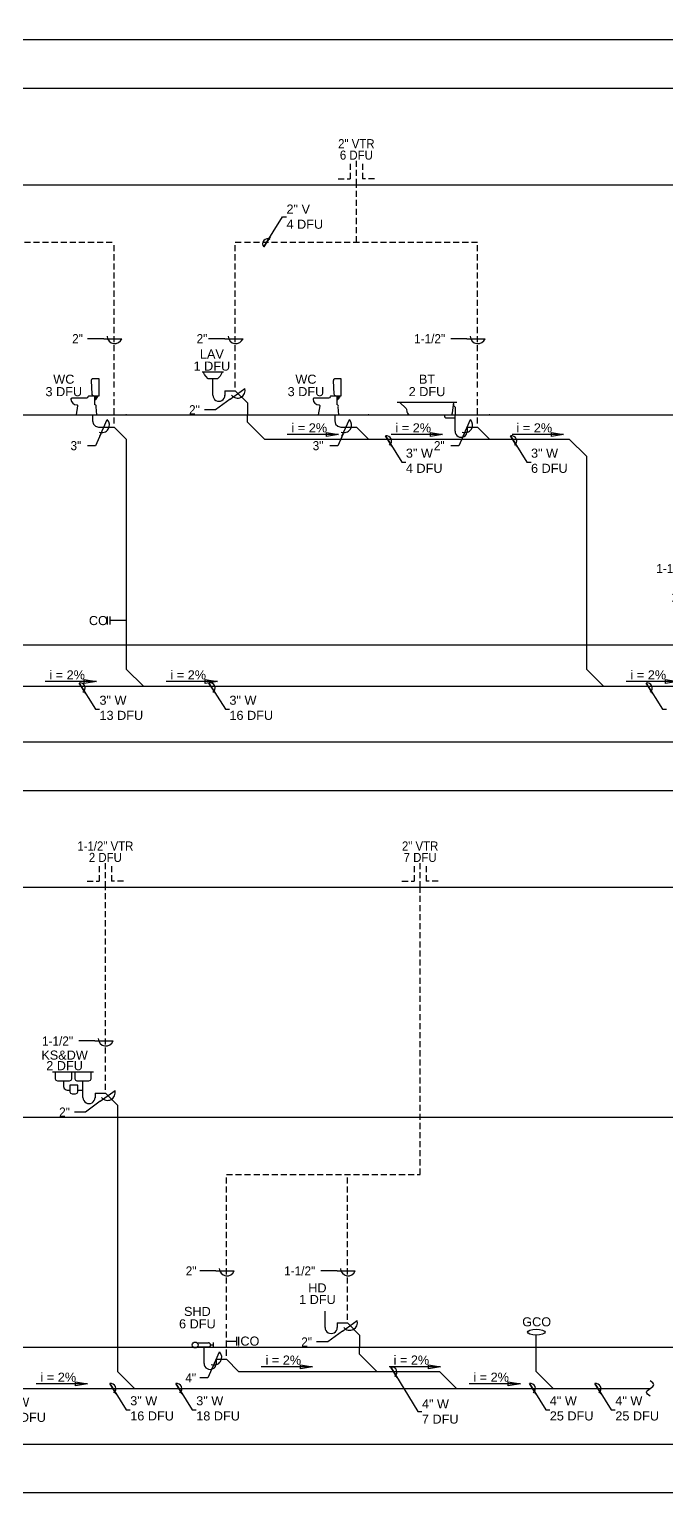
# Model space of a CAD drawing. Extents: x -1750 to 6031, y -1833 to 2182.
# Drawn here: x 5092 to 5408, y 251 to 976 of the extents above; entities that cross this region are included whole.
import ezdxf
from ezdxf.enums import TextEntityAlignment as Align

# ---------------------------------------------------------------- set-up
doc = ezdxf.new("R2010")
doc.units = 0
doc.header["$LTSCALE"] = 24
doc.header["$MEASUREMENT"] = 0
doc.linetypes.add('Vent', pattern=[0.1875, 0.125, -0.0625])
doc.layers.get('0').update_dxf_attribs({"color": 8})
for name, color, linetype in [('DIAGRAM_LEVEL', 1, 'Continuous'), ('GEC_BORDER', 2, 'Continuous'), ('PLUM-4TEXT', 2, 'Continuous'), ('PLUM-DIM-WV', 1, 'Continuous'), ('PLUM-DIM-WV-TEXT', 2, 'Continuous'), ('PLUM-EQUIP', 5, 'Continuous'), ('PLUM-TEXT', 2, 'Continuous'), ('PLUM-VENT', 5, 'Vent'), ('PLUM-WASTE_ABOVE', 4, 'Plum-Waste_Above'), ('PLUM-WASTE_BELOW', 6, 'Plum-Waste_Below')]:
    doc.layers.add(name, color=color, linetype=linetype)
doc.layers.add('GEC_NO PLOT', color=7, linetype='Continuous', plot=False)
doc.layers.add('GEC_VIEWPORT', color=7, linetype='Continuous', plot=False)
doc.styles.add('A2', font='arial.ttf', dxfattribs={"height": 4.5})
doc.styles.add('ARC-TEXT', font='arial.ttf', dxfattribs={"width": 1.00018, "height": 4.5})
doc.styles.get("Standard").update_dxf_attribs({"font": 'arial.ttf'})
doc.linetypes.add('Plum-Waste_Above', pattern='A,1,[1,GEC_FlowArrow.shx,S=0.09375,R=0,X=0,Y=0],1', length=2)
doc.linetypes.add('Plum-Waste_Below', pattern='A,0.25,-0.125,0.25,-0.125,0.25,[1,GEC_FlowArrow.shx,S=0.09375,R=0,X=0,Y=0],-0.25,0.25,-0.125,0.25,-0.125', length=2)
doc.dimstyles.new('Standard1', dxfattribs={"dimscale": 24, "dimtxt": 4.5, "dimasz": 0.25, "dimexe": 0.18, "dimexo": 0.0625, "dimgap": 2, "dimtad": 0, "dimtih": 1, "dimtoh": 1, "dimdec": 8, "dimzin": 0, "dimdsep": 46, "dimlunit": 4, "dimtxsty": 'Standard', "dimcen": 0.08984375, "dimclre": 256, "dimadec": 0, "dimazin": 0, "dimtfac": 1, "dimtdec": 8, "dimtofl": 0, "dimtmove": 0, "dimatfit": 3, "dimldrblk": 'CLOSEDBLANK', "dimfxl": 1, "dimtolj": 1, "dimtzin": 0, "dimarcsym": 0})
doc.dimstyles.new('Standard2', dxfattribs={"dimscale": 24, "dimtxt": 0.18, "dimasz": 0.25, "dimexe": 0.18, "dimexo": 0.0625, "dimgap": 0.09, "dimtad": 0, "dimtih": 1, "dimtoh": 1, "dimdec": 4, "dimzin": 0, "dimdsep": 46, "dimlunit": 4, "dimtxsty": 'Standard', "dimcen": 0.08984375, "dimadec": 0, "dimazin": 0, "dimtfac": 1, "dimtdec": 4, "dimtofl": 0, "dimtmove": 0, "dimatfit": 3, "dimldrblk": 'loop', "dimfxl": 1, "dimfrac": 2, "dimtolj": 1, "dimtzin": 0, "dimarcsym": 0})

# ---------------------------------------------------------------- blocks, each defined once
blk = doc.blocks.new('*U159')
at = {"layer": 'GEC_VIEWPORT'}
blk.add_point((0, -2.019906464312271e-11), dxfattribs=at)
at = {"layer": 'PLUM-DIM-WV'}
for p, q in [((-11.16755350897733, 37.77876311706925), (-19.21620817043883, 37.77876311706924)), ((-8.497413266199601, 7.874834510935418), (-15.81144409115223, 2.56405058301991)), ((-15.81144409115223, 2.56405058301991), (-21.28201359320531, 2.56405058301991))]:
    blk.add_line(p, q, dxfattribs=at)
for points in [[(-11.16755350897733, 37.77876311706925), (-2.167553508977335, 37.77876311706925, -0.9999999999999999)], [(-8.497413266199601, 7.874834510935418), (-1.214759407170163, 13.16283534013016, -0.9999999999999999)]]:
    blk.add_lwpolyline(points, format="xyb", dxfattribs=at)
for centre, start, end in [((-5.724667734978311, 39.10243132057403), 182.4038921094597, 339.5888322536474), ((-4.870847207470774, 12.14392360387419), 218.3876328478892, 15.57257299207597)]:
    blk.add_arc(centre, 3.79541290636327, start, end, dxfattribs=at)
at = {"layer": 'PLUM-EQUIP'}
blk.add_line((-11.93860421671147, 22.3042035125122), (-32.14977783775718, 22.3042035125122), dxfattribs=at)
for points in [[(-22.85675888330799, 22.3042035125122), (-22.85675888330799, 18.92920351251527), (-23.18626375447286, 18.13370838368117), (-23.98175888330697, 17.8042035125163), (-29.60675888330185, 17.8042035125163), (-30.40225401213596, 18.13370838368117), (-30.73175888330083, 18.92920351251527), (-30.73175888330083, 22.3042035125122)], [(-13.1523630029377, 22.3042035125122), (-13.1523630029377, 18.92920351251527), (-13.48186787410258, 18.13370838368117), (-14.27736300293668, 17.8042035125163), (-19.90236300293157, 17.8042035125163), (-20.69785813176567, 18.13370838368117), (-21.02736300293054, 18.92920351251527), (-21.02736300293054, 22.3042035125122)], [(-26.79425888330441, 17.8042035125163), (-26.79425888330441, 15.60196377214915), (-26.75751498892403, 15.19699783415279), (-26.60809041309955, 14.70580562950727), (-26.35434743774415, 14.26552094692748), (-25.95723287458395, 13.85096277272975), (-25.4983753860372, 13.56427839427237), (-24.92907809896607, 13.38511597149675), (-24.75499494980937, 13.36185433056507), (-23.56759891125505, 13.36185433056507)], [(-19.63009891125863, 15.83267808712356), (-23.56759891125492, 15.83267808712369), (-23.56759891125505, 12.65930435309949), (-23.23809404009017, 11.86380922426538), (-22.44259891125607, 11.53430435310051), (-20.7550989112576, 11.53430435310051), (-19.9596037824235, 11.86380922426538), (-19.63009891125863, 12.65930435309949), (-19.6300989112585, 15.83267808712356)]]:
    blk.add_lwpolyline(points, dxfattribs=at)
at = {"layer": 'PLUM-VENT'}
blk.add_line((-5.99989047395519, 13.57920630026726), (-5.999890473953521, 113.9309608641669), dxfattribs=at)
at = {"layer": 'PLUM-WASTE_ABOVE'}
for p, q in [((-17.08986300293412, 9.747990883292719), (-17.08986300293412, 17.8042035125163)), ((-19.63009891125863, 13.35196377214915), (-17.08986300293412, 13.35196377214915)), ((-11.09137036923954, 11.99999999997628), (-6, 11.99999999997997)), ((-11.09137036923954, 11.99999999997127), (-11.09059433762656, 9.682765178763962)), ((0, 5.999999999979966), (-6, 11.99999999997997)), ((0, 5.999999999979966), (0, 4.297673328323981e-13))]:
    blk.add_line(p, q, dxfattribs=at)
blk.add_arc((-14.08986317116529, 9.74899556576796), 3, 180.0191881000215, 0.01918810002152497, dxfattribs=at)
at = {"layer": 'PLUM-DIM-WV-TEXT', "color": 2, "style": 'ARC-TEXT', "width": 0.9304000000000001}
for s, p in [('1-1/2"', (-37.38667856607324, 37.77876311706925)), ('2"', (-28.90837375691612, 2.564050583019912))]:
    blk.add_text(s, height=4.5, dxfattribs=at).set_placement(p, align=Align.MIDDLE_LEFT)
at = {"layer": 'PLUM-DIM-WV-TEXT', "char_height": 4.500000000000003, "attachment_point": 5, "rotation": 359.99999999784364, "style": 'A2'}
for s, insert, width in [('KS&DW', (-26.21054476703864, 30.75921181435635), 23.34670857186565), ('2 DFU', (-26.21054476703864, 25.51046233404654), 24.18116758898623)]:
    blk.add_mtext(s, dxfattribs=dict(at, insert=insert, width=width))
blk = doc.blocks.new('*U80')
at = {"layer": 'PLUM-VENT'}
for p, q in [((-2.99991202012211, 10.50004142499131), (-3.000015582753349, 3.000041425858967)), ((0, 0), (0, 12.06539770502866)), ((3.000130734572394, 10.49995857429587), (3.000027171941156, 2.999958575162168)), ((-8.99997282743675, 3.000081520174376), (-2.999972827554757, 3.00004142526825)), ((8.99999866797043, 2.999875725383504), (2.999998668604121, 2.999972827221541))]:
    blk.add_line(p, q, dxfattribs=at)
at = {"layer": 'PLUM-TEXT', "style": 'A2', "width": 0.9}
blk.add_text('1-1/2" VTR', height=4.5, dxfattribs=at).set_placement((0, 16.86539770502866), align=Align.BOTTOM_CENTER)
blk.add_attdef('DFU', text='', height=4.5, dxfattribs=at).set_placement((-1.562950365961521e-16, 11.21456715423926), align=Align.BOTTOM_CENTER)
blk = doc.blocks.new('*U157')
at = {"layer": 'GEC_VIEWPORT'}
blk.add_point((0, -2.019906464312271e-11), dxfattribs=at)
at = {"layer": 'PLUM-DIM-WV'}
for p, q in [((-11.16755350897733, 37.77876311706925), (-19.21620817043883, 37.77876311706924)), ((-12.60593410927987, -9.315804538476874), (-15.24563866840212, -15.24015292947822)), ((-15.24563866840212, -15.24015292947822), (-19.2162081704552, -15.24015292947822))]:
    blk.add_line(p, q, dxfattribs=at)
for points in [[(-11.16755350897733, 37.77876311706925), (-2.167553508977335, 37.77876311706925, -0.9999999999999999)], [(-13.13563459163968, -10.50462326045705), (-9.472671757348774, -2.283753277626504, -0.9999999999999999)]]:
    blk.add_lwpolyline(points, format="xyb", dxfattribs=at)
for centre, radius, start, end in [((-5.724667734978311, 39.10243132057403), 3.79541290636327, 182.4038921094597, 339.5888322536474), ((-12.12948080274749, -4.994200625588593), 3.795412906363269, 248.3876328478892, 45.57257299207601)]:
    blk.add_arc(centre, radius, start, end, dxfattribs=at)
at = {"layer": 'PLUM-EQUIP'}
for points in [[(-20.5199294542203, 2.15286651904646), (-14.91987943922877, 2.15286651904646)], [(-14.91987943922877, 4.310624207942524e-13), (-20.5199294542203, 4.316574744335525e-13)], [(-13.84344617970575, 1.076433259523446), (-12.33939777233692, 1.076433259523446)], [(-12.33939777233692, -0.1996636518644212), (-12.33939777233692, 2.352530170911313)]]:
    blk.add_lwpolyline(points, dxfattribs=at)
blk.add_circle((-21.49671754881436, 1.076433259523446), 1.453555483615278, dxfattribs=at)
blk.add_arc((-14.91987943922877, 1.076433259523446), 1.076433259523014, 270, 90.00000000000001, dxfattribs=at)
at = {"layer": 'PLUM-VENT'}
for p, q in [((-5.99989047395519, 13.57920630026726), (-5.999890473953992, 85.57920630026726)), ((-6.000000000001144, -4.224997212248606), (-5.999909055353881, 11.32920630026726))]:
    blk.add_line(p, q, dxfattribs=at)
at = {"layer": 'PLUM-WASTE_ABOVE'}
for p, q in [((-17.08986300293412, -8.05621262922315), (-17.08986300293412, 4.297673328323981e-13)), ((-5.99995775580507, 2.999999999990203), (-1.080798042079977, 2.999999999990203)), ((-1.080798042079977, 5.190460081300651), (-1.080798042079977, 0.8095399186797553)), ((-0.08124328638993461, 5.190460081300651), (-0.08124328638993461, 0.8095399186797553)), ((-11.09137036923954, -6.000000000023889), (-6, -6.000000000020199)), ((-11.09137036923954, -6.000000000028896), (-11.09059433762656, -8.317234821236204)), ((0, -12.0000000000202), (-6, -6.000000000020199))]:
    blk.add_line(p, q, dxfattribs=at)
blk.add_arc((-14.08986317116529, -8.05520794674791), 3, 180.0191881000215, 0.01918810002152497, dxfattribs=at)
at = {"layer": 'PLUM-DIM-WV-TEXT', "color": 2, "style": 'ARC-TEXT', "width": 0.9304000000000001}
blk.add_text('2"', height=4.5, dxfattribs=at).set_placement((-26.17247137065112, 37.77876311706925), align=Align.MIDDLE_LEFT)
at = {"layer": 'PLUM-DIM-WV-TEXT', "style": 'A2'}
blk.add_text('CO', height=4.5, dxfattribs=at).set_placement((0.9183114692999209, 2.999999999990206), align=Align.MIDDLE_LEFT)
at = {"layer": 'PLUM-DIM-WV-TEXT', "color": 2, "style": 'ARC-TEXT', "width": 0.9304000000000001}
blk.add_text('4"', height=4.5, dxfattribs=at).set_placement((-21.04467563272778, -15.24015292947822), align=Align.MIDDLE_RIGHT)
at = {"layer": 'PLUM-DIM-WV-TEXT', "char_height": 4.500000000000003, "attachment_point": 5, "rotation": 2.1563792185759575e-09, "style": 'A2'}
for s, insert, width in [('SHD', (-20.4000725218384, 17.66755953346305), 10.27945321553853), ('6 DFU', (-20.4000725218384, 11.5152266450825), 24.18116758898623)]:
    blk.add_mtext(s, dxfattribs=dict(at, insert=insert, width=width))
blk = doc.blocks.new('*U156')
at = {"layer": 'GEC_VIEWPORT'}
blk.add_point((0, -2.019906464312271e-11), dxfattribs=at)
at = {"layer": 'PLUM-DIM-WV'}
for p, q in [((-11.16755350897733, 37.77876311706925), (-19.21620817043883, 37.77876311706924)), ((-8.497413266199601, 7.874834510935418), (-15.81144409115223, 2.56405058301991)), ((-15.81144409115223, 2.56405058301991), (-21.28201359320531, 2.56405058301991))]:
    blk.add_line(p, q, dxfattribs=at)
for points in [[(-11.16755350897733, 37.77876311706925), (-2.167553508977335, 37.77876311706925, -0.9999999999999999)], [(-8.497413266199601, 7.874834510935418), (-1.214759407170163, 13.16283534013016, -0.9999999999999999)]]:
    blk.add_lwpolyline(points, format="xyb", dxfattribs=at)
for centre, start, end in [((-5.724667734978311, 39.10243132057403), 182.4038921094597, 339.5888322536474), ((-4.870847207470774, 12.14392360387419), 218.3876328478892, 15.57257299207597)]:
    blk.add_arc(centre, 3.79541290636327, start, end, dxfattribs=at)
at = {"layer": 'PLUM-VENT'}
blk.add_line((-5.99989047395519, 13.57920630026726), (-5.999890473953992, 85.57920630026726), dxfattribs=at)
at = {"layer": 'PLUM-WASTE_ABOVE'}
for p, q in [((-17.08986300293412, 9.747990883292719), (-17.08986300293412, 17.8042035125163)), ((-11.09137036923954, 11.99999999997628), (-6, 11.99999999997997)), ((-11.09137036923954, 11.99999999997127), (-11.09059433762656, 9.682765178763962)), ((0, 5.999999999979966), (-6, 11.99999999997997)), ((0, 5.999999999979966), (0, 4.297673328323981e-13))]:
    blk.add_line(p, q, dxfattribs=at)
blk.add_arc((-14.08986317116529, 9.74899556576796), 3, 180.0191881000215, 0.01918810002152497, dxfattribs=at)
at = {"layer": 'PLUM-DIM-WV-TEXT', "color": 2, "style": 'ARC-TEXT', "width": 0.9304000000000001}
for s, p in [('1-1/2"', (-37.38667856607324, 37.77876311706925)), ('2"', (-28.90837375691612, 2.564050583019912))]:
    blk.add_text(s, height=4.5, dxfattribs=at).set_placement(p, align=Align.MIDDLE_LEFT)
at = {"layer": 'PLUM-DIM-WV-TEXT', "char_height": 4.500000000000003, "attachment_point": 5, "rotation": 2.1563792185759575e-09, "style": 'A2'}
for s, insert, width in [('HD', (-20.90961311806932, 29.35164499827016), 10.27945321553853), ('1 DFU', (-20.90961311806932, 23.58890162682331), 23.69494818385072)]:
    blk.add_mtext(s, dxfattribs=dict(at, insert=insert, width=width))
blk = doc.blocks.new('*U79')
at = {"linetype": 'Continuous'}
blk.add_spline([(3.749996589146986, 5.116279421610306e-06), (1.874996589146984, -1.874994883720578), (-3.410853015133051e-06, 5.116279423275641e-06), (-1.875003410853015, 1.875005116279425), (-3.750003410853016, 5.116279424940975e-06)], degree=3, dxfattribs=at)
blk = doc.blocks.new('*U40')
at = {"layer": 'PLUM-VENT'}
for p, q in [((-2.99991202012211, 10.50004142499131), (-3.000015582753349, 3.000041425858967)), ((0, 0), (0, 12.06539770502866)), ((3.000130734572394, 10.49995857429587), (3.000027171941156, 2.999958575162168)), ((-8.99997282743675, 3.000081520174376), (-2.999972827554757, 3.00004142526825)), ((8.99999866797043, 2.999875725383504), (2.999998668604121, 2.999972827221541))]:
    blk.add_line(p, q, dxfattribs=at)
at = {"layer": 'PLUM-TEXT', "style": 'A2', "width": 0.9}
blk.add_text('2" VTR', height=4.5, dxfattribs=at).set_placement((0, 16.86539770502866), align=Align.BOTTOM_CENTER)
blk.add_attdef('DFU', text='', height=4.5, dxfattribs=at).set_placement((-1.562950365961521e-16, 11.21456715423926), align=Align.BOTTOM_CENTER)
blk = doc.blocks.new('*U150')
at = {"layer": 'GEC_VIEWPORT'}
blk.add_point((0, -2.019906464312271e-11), dxfattribs=at)
at = {"layer": 'PLUM-DIM-WV'}
for p, q in [((-11.16755350897733, 37.77876311706925), (-19.21620817043883, 37.77876311706924)), ((-12.60593410927987, -9.315804538476874), (-15.24563866840212, -15.24015292947822)), ((-15.24563866840212, -15.24015292947822), (-19.2162081704552, -15.24015292947822))]:
    blk.add_line(p, q, dxfattribs=at)
for points in [[(-11.16755350897733, 37.77876311706925), (-2.167553508977335, 37.77876311706925, -0.9999999999999999)], [(-13.13563459163968, -10.50462326045705), (-9.472671757348774, -2.283753277626504, -0.9999999999999999)]]:
    blk.add_lwpolyline(points, format="xyb", dxfattribs=at)
for centre, radius, start, end in [((-5.724667734978311, 39.10243132057403), 3.79541290636327, 182.4038921094597, 339.5888322536474), ((-12.12948080274749, -4.994200625588593), 3.795412906363269, 248.3876328478892, 45.57257299207601)]:
    blk.add_arc(centre, radius, start, end, dxfattribs=at)
at = {"layer": 'PLUM-EQUIP'}
for points in [[(-13.62055939616857, 18.1160271601444), (-13.62056525605681, 9.36333988051442), (-15.93298727547455, 9.36333988051442), (-16.6370111571768, 9.646128733118164), (-16.94980092033825, 10.3373462895332), (-17.23974505589723, 17.09827280561868), (-17.23051109031121, 17.23505932267798), (-17.20230607510479, 17.37177910203363), (-17.14168643377451, 17.53414398607904), (-17.07380082552413, 17.65526781326892), (-16.98767630877637, 17.76875731458912), (-16.89141143759412, 17.86488861818154), (-16.74281937294234, 17.97266483498882), (-16.61795934226063, 18.03584027603799), (-16.47973741259608, 18.08284914039891), (-16.36299731933877, 18.10621182155458), (-16.22199070977422, 18.1160271601444), (-13.62056525605681, 18.11212279562776)], [(-14.37297994465837, 9.36333988051442), (-14.37297994465837, 8.696656239561353), (-15.18718341253089, 8.696656239561353), (-15.18718341253089, 9.36333988051442)]]:
    blk.add_lwpolyline(points, dxfattribs=at)
blk.add_lwpolyline([(-24.54190051231978, 4.980345168853066, -0.4495072712749524), (-24.15739461371822, 4.508155100274141), (-24.8917954756738, -2.003386345705849e-11), (-14.64755003479297, -2.003386345705849e-11), (-15.00100296589721, 4.064316566932607, 0.5266608892495283), (-15.41126036927903, 4.993894783131768), (-15.58503534726003, 4.993894783131768), (-15.58503534726003, 9.301491438108062), (-18.48895216470885, 9.301491438108062, 0.2679491952015449), (-19.01779282766779, 8.996165137655826), (-19.27588498659975, 8.549136412641733), (-19.80472564955903, 8.243810112189497), (-27.06584927206484, 8.243810112189497, 0.4539237538927344), (-27.46932040525587, 7.782460185145656), (-27.46932039483818, 7.782460170790589, 0.3728481047816049)], format="xyb", close=True, dxfattribs=at)
blk.add_lwpolyline([(-13.6336959177595, 9.36333988051442), (-15.93298727547437, 9.36333988051442, -0.4016750851122112), (-16.94980092884532, 10.33734629648282)], format="xyb", dxfattribs=at)
for radius in [0.5088771674203487, 1.119529768324767]:
    blk.add_arc((-15.59428514646697, 8.696656239561353), radius, 270, 7.016709298534877e-15, dxfattribs=at)
blk.add_point((-15.08540797904652, 8.696656239561353), dxfattribs=at)
at = {"layer": 'PLUM-VENT'}
for p, q in [((-5.99989047395519, 13.57920630026726), (-5.999890473953992, 85.57920630026724)), ((-6.000000000001144, -4.224997212248606), (-5.999909055353881, 11.32920630026726))]:
    blk.add_line(p, q, dxfattribs=at)
at = {"layer": 'PLUM-WASTE_ABOVE'}
for p in [(-11.09137036923954, -6.000000000023889), (0, -12.0000000000202)]:
    blk.add_line(p, (-6, -6.000000000020199), dxfattribs=at)
blk.add_lwpolyline([(-16.72396394738462, -0.1957964874803632), (-16.72396394738462, -3.00000000002761), (-16.32129804806596, -4.501284639740659), (-15.22261442157384, -5.598854893285916), (-13.72396394738462, -6.000000000027609), (-11.09137036923954, -6.000000000023889)], dxfattribs=at)
at = {"layer": 'PLUM-DIM-WV-TEXT', "color": 2, "style": 'ARC-TEXT', "width": 0.9304000000000001}
blk.add_text('2"', height=4.5, dxfattribs=at).set_placement((-26.84256833414964, 37.77876311706925), align=Align.MIDDLE_LEFT)
blk.add_text('3"', height=4.5, dxfattribs=at).set_placement((-22.322116398333, -15.24015292947822), align=Align.MIDDLE_RIGHT)
at = {"layer": 'PLUM-DIM-WV-TEXT', "char_height": 4.500000000000003, "attachment_point": 5, "rotation": 2.1563792185759575e-09, "style": 'A2'}
for s, insert, width in [('WC', (-30.97694455126747, 17.66755953346305), 10.27945321553853), ('3 DFU', (-30.97694455126747, 11.5152266450825), 24.18116758898623)]:
    blk.add_mtext(s, dxfattribs=dict(at, insert=insert, width=width))
blk = doc.blocks.new('*U147')
at = {"layer": 'GEC_VIEWPORT'}
blk.add_point((0, -2.019906464312271e-11), dxfattribs=at)
at = {"layer": 'PLUM-DIM-WV'}
for p, q in [((-11.16755350897733, 37.77876311706925), (-19.21620817043883, 37.77876311706924)), ((-12.60593410927987, -9.315804538476874), (-15.24563866840212, -15.24015292947822)), ((-15.24563866840212, -15.24015292947822), (-19.2162081704552, -15.24015292947822))]:
    blk.add_line(p, q, dxfattribs=at)
for points in [[(-11.16755350897733, 37.77876311706925), (-2.167553508977335, 37.77876311706925, -0.9999999999999999)], [(-13.13563459163968, -10.50462326045705), (-9.472671757348774, -2.283753277626504, -0.9999999999999999)]]:
    blk.add_lwpolyline(points, format="xyb", dxfattribs=at)
for centre, radius, start, end in [((-5.724667734978311, 39.10243132057403), 3.79541290636327, 182.4038921094597, 339.5888322536474), ((-12.12948080274749, -4.994200625588593), 3.795412906363269, 248.3876328478892, 45.57257299207601)]:
    blk.add_arc(centre, radius, start, end, dxfattribs=at)
at = {"layer": 'PLUM-EQUIP'}
blk.add_line((-16.1796779868048, 6.168108968619643), (-45.8182167204051, 6.168108968619643), dxfattribs=at)
blk.add_lwpolyline([(-44.4297501984046, 6.168108968619643), (-41.40340726152518, 3.351302132379809, -0.1193810784174686), (-41.18994622488511, 2.885319966940054), (-40.91375720667437, 1.463965523592529, 0.3664180528492816), (-39.04361639616453, -2.019906464312271e-11), (-19.42558460400484, -2.019906464312271e-11, 0.3865998766679972), (-18.34187309112515, 0.9851681894196903), (-17.74170282648483, 6.168108968619643)], format="xyb", dxfattribs=at)
at = {"layer": 'PLUM-VENT'}
for p, q in [((-5.99989047395519, 13.57920630026726), (-5.999890473953992, 85.57920630026724)), ((-6.000000000001144, -4.224997212248606), (-5.999909055353881, 11.32920630026726))]:
    blk.add_line(p, q, dxfattribs=at)
at = {"layer": 'PLUM-WASTE_ABOVE'}
for p, q in [((-17.90959760728263, 5.299190019625021), (-17.90920959147613, 4.140572609021367)), ((-17.90940359937938, 4.719881314323194), (-17.08986300293276, 3.900889455092534)), ((-17.08986300293276, 3.900889455092534), (-17.08986300293276, 4.297673328323981e-13)), ((-17.08986300293412, -8.05621262922315), (-17.08986300293412, 4.297673328323981e-13)), ((-21.00523430422249, -1.500000000020199), (-17.08986300293276, -1.500000000020372)), ((-11.09137036923954, -6.000000000023889), (-6, -6.000000000020199)), ((-11.09137036923954, -6.000000000028896), (-11.09059433762656, -8.317234821236204)), ((0, -12.0000000000202), (-6, -6.000000000020199))]:
    blk.add_line(p, q, dxfattribs=at)
for centre, radius, end in [((-21.00523430422249, -2.019906464312271e-11), 1.5, 270), ((-14.08986317116529, -8.05520794674791), 3, 0.01918810002152497)]:
    blk.add_arc(centre, radius, 180.0191881000215, end, dxfattribs=at)
at = {"layer": 'PLUM-DIM-WV-TEXT', "color": 2, "style": 'ARC-TEXT', "width": 0.9304000000000001}
blk.add_text('1-1/2"', height=4.5, dxfattribs=at).set_placement((-37.38667856607324, 37.77876311706925), align=Align.MIDDLE_LEFT)
blk.add_text('2"', height=4.5, dxfattribs=at).set_placement((-22.24786210092509, -15.24015292947822), align=Align.MIDDLE_RIGHT)
at = {"layer": 'PLUM-DIM-WV-TEXT', "char_height": 4.500000000000003, "attachment_point": 5, "rotation": 2.1563792185759575e-09, "style": 'A2'}
for s, insert, width in [('BT', (-30.97694455126748, 17.66755953346305), 10.27945321553853), ('2 DFU', (-30.97694455126748, 11.5152266450825), 24.18116758898623)]:
    blk.add_mtext(s, dxfattribs=dict(at, insert=insert, width=width))
blk = doc.blocks.new('*U75')
at = {"color": 4, "linetype": 'Continuous'}
for p, q in [((-9.25, -1.999999999999999), (-9.249999999999998, 2.000000000000001)), ((-7.999999999999998, -1.999999999999999), (-7.999999999999999, 2.000000000000001)), ((0, 0), (-7.999999999999998, 7.966394000823681e-16))]:
    blk.add_line(p, q, dxfattribs=at)
blk = doc.blocks.new('*U148')
at = {"layer": 'GEC_VIEWPORT'}
blk.add_point((0, -2.019906464312271e-11), dxfattribs=at)
at = {"layer": 'PLUM-DIM-WV'}
for p, q in [((-11.16755350897733, 37.77876311706925), (-19.21620817043883, 37.77876311706924)), ((-8.497413266199601, 7.874834510935418), (-15.81144409115223, 2.56405058301991)), ((-15.81144409115223, 2.56405058301991), (-21.28201359320531, 2.56405058301991))]:
    blk.add_line(p, q, dxfattribs=at)
for points in [[(-11.16755350897733, 37.77876311706925), (-2.167553508977335, 37.77876311706925, -0.9999999999999999)], [(-8.497413266199601, 7.874834510935418), (-1.214759407170163, 13.16283534013016, -0.9999999999999999)]]:
    blk.add_lwpolyline(points, format="xyb", dxfattribs=at)
for centre, start, end in [((-5.724667734978311, 39.10243132057403), 182.4038921094597, 339.5888322536474), ((-4.870847207470774, 12.14392360387419), 218.3876328478892, 15.57257299207597)]:
    blk.add_arc(centre, 3.79541290636327, start, end, dxfattribs=at)
at = {"layer": 'PLUM-VENT'}
blk.add_line((-5.99989047395519, 13.57920630026726), (-5.999890473951624, 227.8619217283339), dxfattribs=at)
at = {"layer": 'PLUM-WASTE_ABOVE'}
for p, q in [((-17.08986300293412, 9.747990883292719), (-17.08986300293412, 17.8042035125163)), ((-11.09137036923954, 11.99999999997628), (-6, 11.99999999997997)), ((-11.09137036923954, 11.99999999997127), (-11.09059433762656, 9.682765178763962)), ((0, 5.999999999979966), (-6, 11.99999999997997)), ((0, 5.999999999979966), (0, 4.297673328323981e-13))]:
    blk.add_line(p, q, dxfattribs=at)
blk.add_arc((-14.08986317116529, 9.74899556576796), 3, 180.0191881000215, 0.01918810002152497, dxfattribs=at)
at = {"layer": 'PLUM-DIM-WV-TEXT', "color": 2, "style": 'ARC-TEXT', "width": 0.9304000000000001}
for s, p in [('1-1/2"', (-37.38667856607324, 37.77876311706925)), ('2"', (-28.90837375691612, 2.564050583019912))]:
    blk.add_text(s, height=4.5, dxfattribs=at).set_placement(p, align=Align.MIDDLE_LEFT)
at = {"layer": 'PLUM-DIM-WV-TEXT', "char_height": 4.500000000000003, "attachment_point": 5, "rotation": 2.1563792185759575e-09, "style": 'A2'}
for s, insert, width in [('HD', (-20.90961311806932, 29.35164499827016), 10.27945321553853), ('1 DFU', (-20.90961311806932, 23.58890162682331), 23.69494818385072)]:
    blk.add_mtext(s, dxfattribs=dict(at, insert=insert, width=width))
blk = doc.blocks.new('loop')
at = {"color": 0}
blk.add_lwpolyline([(-1, 0), (0, 0, -0.9999999999999999)], format="xyb", dxfattribs=at)
blk.add_arc((-0.3952349140001159, 0.1470742448338775), 0.4217125451514744, 182.4038921094599, 339.5888322536482, dxfattribs=at)
blk = doc.blocks.new('Slope')
at = {"layer": 'PLUM-DIM-WV-TEXT', "insert": (2.147692779855788, 3.325908893436747), "char_height": 4.5, "width": 88.8578294813924, "attachment_point": 4, "style": 'A2'}
blk.add_mtext('i = 2%', dxfattribs=at)
at = {"layer": 'PLUM-4TEXT', "color": 1}
blk.add_leader([(25.44349005161348, 0), (0, 0)], dimstyle='Standard1', override={"dimgap": 2, "dimtad": 0}, dxfattribs=at)

msp = doc.modelspace()

# ---------------------------------------------------------------- linework, layer by layer
at = {"layer": 'DIAGRAM_LEVEL'}
for points in [[(4583.960289746563, 898.8973093730583), (5638.487881152421, 898.8973093730583)], [(4583.960289746563, 784.9663485088913), (5638.487881152421, 784.9663485088913)], [(4583.960289746563, 671.0353876447243), (5638.487881152421, 671.0353876447243)], [(4583.960289746563, 550.8973093730583), (5638.487881152421, 550.8973093730583)], [(4583.960289746563, 436.9663485088914), (5638.487881152421, 436.9663485088914)], [(4583.960289746563, 323.0353876447244), (5638.487881152421, 323.0353876447244)]]:
    msp.add_lwpolyline(points, dxfattribs=at)
at = {"layer": 'GEC_BORDER', "color": 5}
for p, q in [((4191.724085449492, 971.0353876447243), (6030.724085449492, 971.0353876447243)), ((4191.724085449492, 946.8973093730583), (6030.724085449492, 946.8973093730583)), ((4191.724085449492, 623.0353876447243), (6030.724085449492, 623.0353876447243)), ((4191.724085449492, 598.8973093730583), (6030.724085449492, 598.8973093730583)), ((4191.724085449492, 275.0353876447243), (6030.724085449492, 275.0353876447243))]:
    msp.add_line(p, q, dxfattribs=at)
at = {"layer": 'GEC_NO PLOT'}
msp.add_lwpolyline([(4191.724085449492, 1642.897309373058), (6030.724085449492, 1642.897309373058), (6030.724085449492, 250.8973093730583), (4191.724085449492, 250.8973093730583)], close=True, dxfattribs=at)
at = {"layer": 'GEC_VIEWPORT'}
for p in [(5200.059684544746, 784.9663485088297), (5260.059684544746, 784.9663485088297)]:
    msp.add_point(p, dxfattribs=at)
at = {"layer": 'PLUM-DIM-WV'}
for p, q in [((5188.892131035768, 822.7451116259192), (5180.843476374307, 822.7451116259192)), ((5191.562271278546, 792.8411830197854), (5184.248240453594, 787.5303990918699)), ((5184.248240453594, 787.5303990918699), (5178.777670951541, 787.5303990918699)), ((5244.814045876344, 769.7261955793717), (5240.843476374291, 769.7261955793717)), ((5247.453750435466, 775.6505439703731), (5244.814045876344, 769.7261955793717))]:
    msp.add_line(p, q, dxfattribs=at)
for points in [[(5188.892131035768, 822.7451116259192), (5197.892131035768, 822.7451116259192, -0.9999999999999999)], [(5191.562271278546, 792.8411830197854), (5198.844925137576, 798.1291838489801, -0.9999999999999999)], [(5246.924049953106, 774.4617252483929), (5250.587012787397, 782.6825952312236, -0.9999999999999999)]]:
    msp.add_lwpolyline(points, format="xyb", dxfattribs=at)
for centre, radius, start, end in [((5194.335016809768, 824.0687798294241), 3.79541290636327, 182.4038921094597, 339.5888322536492), ((5195.188837337275, 797.1102721127243), 3.79541290636327, 218.3876328478958, 15.57257299207742), ((5247.930203741998, 779.9721478832614), 3.795412906363269, 248.3876328478995, 45.57257299208064)]:
    msp.add_arc(centre, radius, start, end, dxfattribs=at)
at = {"layer": 'PLUM-EQUIP'}
msp.add_line((5188.231134658557, 806.1142583655271), (5177.674721163768, 806.1142583655271), dxfattribs=at)
for points in [[(5187.421339964076, 806.1142583655271), (5187.519912309674, 805.9513133043833), (5187.469943419593, 805.753056355366), (5186.975929364376, 804.8092839838596), (5186.52375309689, 804.1596001455225), (5185.290362403523, 802.7705520213663), (5180.649280680102, 802.7705520213663), (5179.415889986733, 804.1596001455225), (5178.884164328858, 804.9306517812993), (5178.384208874992, 805.9445317062389), (5178.48451585825, 806.1142583655271)], [(5246.439125148578, 803.0823756689945), (5246.439119288689, 794.3296883893645), (5244.126697269271, 794.3296883893645), (5243.422673387569, 794.6124772419682), (5243.109883624407, 795.3036947983833), (5242.819939488849, 802.0646213144687), (5242.829173454435, 802.2014078315281), (5242.857378469641, 802.3381276108837), (5242.917998110972, 802.500492494929), (5242.985883719221, 802.6216163221188), (5243.072008235969, 802.7351058234392), (5243.168273107151, 802.8312371270315), (5243.316865171803, 802.9390133438387), (5243.441725202485, 803.002188784888), (5243.57994713215, 803.049197649249), (5243.696687225407, 803.0725603304045), (5243.837693834972, 803.0823756689945), (5246.439119288689, 803.0784713044777)], [(5245.686704600088, 794.3296883893645), (5245.686704600088, 793.6630047484114), (5244.872501132215, 793.6630047484114), (5244.872501132215, 794.3296883893645)]]:
    msp.add_lwpolyline(points, dxfattribs=at)
msp.add_lwpolyline([(5235.517784032426, 789.946693677703, -0.4495072712749524), (5235.902289931028, 789.4745036091242), (5235.167889069072, 784.9663485088299), (5245.412134509953, 784.9663485088299), (5245.058681578848, 789.0306650757825, 0.5266608892495283), (5244.648424175467, 789.9602432919817), (5244.474649197486, 789.9602432919817), (5244.474649197486, 794.267839946958), (5241.570732380037, 794.267839946958, 0.2679491952015449), (5241.041891717078, 793.9625136465058), (5240.783799558146, 793.5154849214916), (5240.254958895187, 793.2101586210395), (5232.993835272681, 793.2101586210395, 0.4539237538927344), (5232.59036413949, 792.7488086939957), (5232.590364149908, 792.7488086796407, 0.3728481047816049)], format="xyb", close=True, dxfattribs=at)
msp.add_lwpolyline([(5246.425988626987, 794.3296883893645), (5244.126697269272, 794.3296883893645, -0.4016750851122112), (5243.109883615901, 795.3036948053327)], format="xyb", dxfattribs=at)
for radius in [0.5088771674203487, 1.119529768324767]:
    msp.add_arc((5244.465399398279, 793.6630047484114), radius, 270, 0, dxfattribs=at)
msp.add_point((5244.974276565699, 793.6630047484114), dxfattribs=at)
at = {"layer": 'PLUM-VENT'}
msp.add_line((5194.059794070791, 798.5455548091172), (5194.059794070792, 870.5455548091379), dxfattribs=at)
for points in [[(5254.059794070792, 870.5455548091275), (5254.059794070798, 898.8973093730583)], [(5076.059794070792, 870.5455548091425), (5134.059794070792, 870.5455548091379)], [(5194.059794070792, 870.5455548091379), (5314.059794070792, 870.5455548091172)], [(5189.676658776178, 408.6145939449917), (5285.676658776178, 408.6145939449917), (5285.676658776178, 550.8973093730583)]]:
    msp.add_lwpolyline(points, dxfattribs=at)
at = {"layer": 'PLUM-WASTE_ABOVE'}
for p, q in [((5182.969821541812, 794.7143393921426), (5182.969821541812, 802.7705520213663)), ((5188.968314175507, 796.9663485088263), (5194.059684544746, 796.9663485088299)), ((5188.968314175507, 796.9663485088213), (5188.96909020712, 794.6491136876139)), ((5200.059684544746, 790.9663485088299), (5194.059684544746, 796.9663485088299)), ((5200.059684544746, 790.9663485088299), (5200.059684544746, 784.9663485088504)), ((5248.968314175507, 778.9663485088261), (5254.059684544746, 778.9663485088297)), ((5260.059684544746, 772.9663485088297), (5254.059684544746, 778.9663485088297))]:
    msp.add_line(p, q, dxfattribs=at)
for points in [[(5208.544965919024, 772.9663485088504), (5200.059684544746, 781.451629883129), (5200.059684544746, 784.9663485088504)], [(5243.335720597362, 784.7705520213697), (5243.335720597362, 781.9663485088224), (5243.73838649668, 780.4650638691094), (5244.837070123172, 779.3674936155642), (5246.335720597362, 778.9663485088224), (5248.968314175507, 778.9663485088261)], [(5140.059684544746, 772.9663485088504), (5140.059684544746, 659.0353876447236), (5148.544965918984, 650.550106270485)], [(5208.544965919045, 772.9663485088288), (5359.574403170509, 772.9663485088288)], [(5359.574403170508, 772.9663485088297), (5368.059684544786, 764.4810671345513)], [(5368.059684544786, 764.4810671345513), (5368.059684544786, 659.0353876447236), (5376.544965919024, 650.550106270485)], [(4806.544965918984, 650.550106270485), (5544.544965918974, 650.550106270485)], [(5135.676549250132, 436.9663485088918), (5135.676549250134, 311.0353876446635), (5144.161830624372, 302.5501062704247)], [(5351.676549250142, 302.5501062704247), (5343.191267875864, 311.0353876447033), (5343.191267875864, 329.0353876447244)], [(5264.16183062441, 311.0353876447248), (5255.676549250132, 319.5206690190034), (5255.676549250132, 323.0353876447248)], [(5195.676549250132, 311.0353876447248), (5295.191267875894, 311.0353876447248)], [(5295.191267875894, 311.035387644724), (5303.676549250173, 302.5501062704454)], [(5026.059684544783, 302.5501062704247), (5399.676549250142, 302.5501062704247)]]:
    msp.add_lwpolyline(points, dxfattribs=at)
msp.add_arc((5185.969821373581, 794.7153440746179), 3, 180.0191881000198, 0.01918810001989634, dxfattribs=at)
msp.add_ellipse((5343.191267875864, 330.4603826834883), major_axis=(-4.392676685620245, 0), ratio=0.3244024408690741, dxfattribs=at)

# ---------------------------------------------------------------- block references
at = {"layer": 'PLUM-4TEXT'}
for p in [(5219.780330187705, 775.2188627441565), (5271.295048813427, 775.2188627441349), (5331.295048813427, 775.2188627441349), (5099.780330187665, 652.8026205057911), (5159.780330187665, 652.8026205057911), (5387.780330187705, 652.8026205057911), (5206.911913518792, 313.2879018800309), (5270.375070223285, 313.2879018800309), (5095.397194893052, 304.8026205057308), (5309.889788849047, 304.8026205057515)]:
    msp.add_blockref('Slope', p, dxfattribs=at)
at = {"layer": 'PLUM-WASTE_ABOVE'}
for name, p, values in [('*U40', (5254.059794070798, 898.8973093730583), {'DFU': '6 DFU'}), ('*U80', (5129.676658776179, 550.8973093730583), {'DFU': '2 DFU'}), ('*U40', (5285.676658776178, 550.8973093730583), {'DFU': '7 DFU'})]:
    msp.add_blockref(name, p, dxfattribs=at).add_auto_attribs(values)
for name, p in [('*U148', (5440.059684544786, 671.0353876447243)), ('*U150', (5140.059684544746, 784.9663485088706)), ('*U147', (5320.059684544746, 784.9663485088499)), ('*U159', (5135.676549250132, 436.9663485088914)), ('*U157', (5195.676549250132, 323.0353876447244)), ('*U156', (5255.676549250132, 323.0353876447244))]:
    msp.add_blockref(name, p, dxfattribs=at)
at = {"layer": 'PLUM-WASTE_ABOVE', "rotation": 270}
msp.add_blockref('*U79', (5399.676549250173, 302.5501062704454), dxfattribs=at)
at = {"layer": 'PLUM-WASTE_BELOW'}
msp.add_blockref('*U75', (5140.059684544745, 683.0353876447846), dxfattribs=at)

# ---------------------------------------------------------------- texts
at = {"layer": 'PLUM-DIM-WV-TEXT', "color": 2, "style": 'ARC-TEXT', "width": 0.9304000000000001}
for p in [(5174.895428805555, 822.7451116259192), (5171.15131078783, 787.5303990918699)]:
    msp.add_text('2"', height=4.5, dxfattribs=at).set_placement(p, align=Align.MIDDLE_LEFT)
msp.add_text('3"', height=4.5, dxfattribs=at).set_placement((5237.737568146413, 769.7261955793717), align=Align.MIDDLE_RIGHT)
at = {"layer": 'PLUM-DIM-WV-TEXT', "char_height": 4.5, "attachment_point": 4, "style": 'A2'}
for s, insert, width in [('2" V\\P4 DFU', (5219.441691815335, 883.1812240881179), 88.8578294813924), ('3" W\\P4 DFU', (5278.605963237798, 762.2316609810573), 90), ('3" W\\P6 DFU', (5340.620039426496, 762.2316609810573), 90), ('CO', (5121.512955702567, 683.0353876447846), 88.8578294813924), ('3" W\\P13 DFU', (5126.762864773673, 639.8138839541723), 90), ('3" W\\P16 DFU', (5191.164752359828, 639.8154187427126), 90), ('GCO', (5336.267201770469, 335.5524587729786), 90), ('3" W\\P14 DFU', (5078.578743320835, 291.9815772989119), 88.8578294813924), ('3" W\\P16 DFU', (5141.993814365469, 292.6747901229228), 90), ('3" W\\P18 DFU', (5174.70829412893, 292.6747901229228), 90), ('4" W\\P25 DFU', (5349.919294885898, 292.6747901229228), 90), ('4" W\\P25 DFU', (5382.399438123623, 292.6747901229228), 90), ('4" W\\P7 DFU', (5286.547988962027, 291.1222059186628), 88.8578294813924)]:
    msp.add_mtext(s, dxfattribs=dict(at, insert=insert, width=width))
at = {"layer": 'PLUM-DIM-WV-TEXT', "char_height": 4.500000000000003, "attachment_point": 5, "style": 'A2'}
for s, insert, width, rotation in [('LAV', (5182.462564751258, 815.1498642274357), 10.27945321553853, 359.99999999784364), ('1 DFU', (5182.462594238563, 809.151114747126), 24.18116758898623, 359.99999999784364), ('WC', (5229.082739993479, 802.6339080423131), 10.27945321553853, 2.1563792185759575e-09), ('3 DFU', (5229.082739993479, 796.4815751539325), 24.18116758898623, 2.1563792185759575e-09)]:
    msp.add_mtext(s, dxfattribs=dict(at, insert=insert, width=width, rotation=rotation))

# ---------------------------------------------------------------- leaders
at = {"layer": 'PLUM-DIM-WV'}
for points in [[(5208.15017351191, 868.1859185184824), (5217.441691815335, 883.1812240881179), (5219.441691815335, 883.1812240881179)], [(5268.474815674647, 774.5239326489104), (5276.605963237798, 761.5384481570463), (5278.605963237798, 761.5384481570463)], [(5330.488891863345, 774.5239326489104), (5338.620039426496, 761.5384481570463), (5340.620039426496, 761.5384481570463)], [(5116.631717210522, 652.1076904105657), (5124.762864773673, 639.1222059187016), (5126.762864773673, 639.1222059187016)], [(5181.033604796677, 652.1076904105657), (5189.164752359828, 639.1222059187016), (5191.164752359828, 639.1222059187016)], [(5397.650492244901, 652.1076904105657), (5405.781639808052, 639.1222059187016), (5407.781639808052, 639.1222059187016)], [(5271.198553369165, 313.1460304065159), (5284.547988962027, 291.1222059186628), (5286.547988962027, 291.1222059186628)], [(5131.862666802318, 304.9670617907759), (5139.993814365469, 291.9815772989119), (5141.993814365469, 291.9815772989119)], [(5164.577146565779, 304.9670617907759), (5172.70829412893, 291.9815772989119), (5174.70829412893, 291.9815772989119)], [(5339.788147322747, 304.9670617907759), (5347.919294885898, 291.9815772989119), (5349.919294885898, 291.9815772989119)], [(5372.268290560472, 304.9670617907759), (5380.399438123623, 291.9815772989119), (5382.399438123623, 291.9815772989119)]]:
    msp.add_leader(points, dimstyle='Standard2', override={"dimscale": 24}, dxfattribs=at)

doc.saveas('drawing.dxf')
